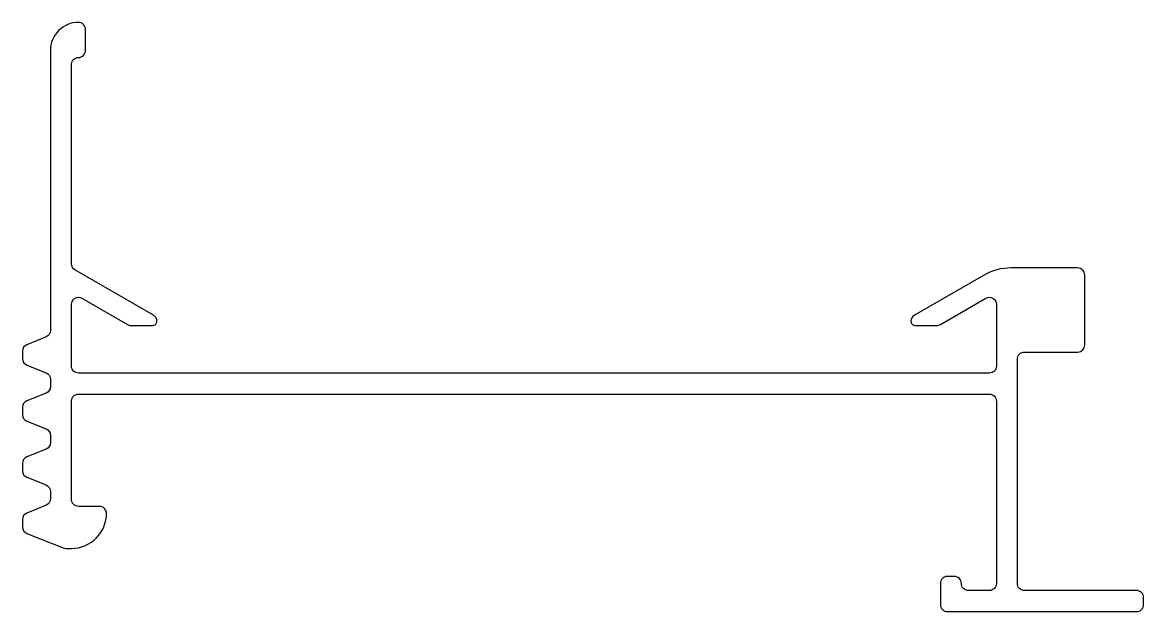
# Model space of a CAD drawing. Extents: x 330.1 to 410.1, y 755.5 to 797.5.
import ezdxf

# ---------------------------------------------------------------- set-up
doc = ezdxf.new("R2010")
doc.units = 0
doc.layers.get('0').update_dxf_attribs({"linetype": 'CONTINUOUS'})

msp = doc.modelspace()

# ---------------------------------------------------------------- linework, layer by layer
at = {"color": 0}
msp.add_lwpolyline([(410.131, 755.982), (410.131, 756.482, 0.414214), (409.631, 756.982), (401.631, 756.982, -0.414214), (401.131, 757.482), (401.131, 773.482, -0.414214), (401.631, 773.982), (405.431, 773.982, 0.414214), (405.931, 774.482), (405.931, 779.482, 0.414214), (405.431, 779.982), (400.7, 779.982, 0.131652), (398.7, 779.446), (393.781, 776.606, 0.267949), (393.531, 776.173), (393.531, 776.172, 0.414214), (393.821, 775.882), (395.393, 775.882, 0.131652), (395.643, 775.949), (398.881, 777.818, -0.57735), (399.631, 777.385), (399.631, 772.982, -0.414214), (399.131, 772.482), (334.131, 772.482, -0.414214), (333.631, 772.982), (333.631, 777.385, -0.57735), (334.381, 777.818), (337.62, 775.949, 0.131652), (337.87, 775.882), (339.441, 775.882, 0.414214), (339.731, 776.172), (339.731, 776.173, 0.267949), (339.481, 776.606), (333.881, 779.839, -0.267949), (333.631, 780.272), (333.631, 794.482, -0.414214), (334.131, 794.982, 0.414214), (334.631, 795.482), (334.631, 796.982, 0.414214), (334.131, 797.482), (334.131, 797.482, 0.414214), (332.131, 795.482), (332.131, 775.52, -0.306685), (331.817, 775.056), (330.446, 774.507, 0.306685), (330.131, 774.043), (330.131, 773.52, 0.306685), (330.446, 773.056), (331.817, 772.507, -0.306685), (332.131, 772.043), (332.131, 771.52, -0.306685), (331.817, 771.056), (330.446, 770.507, 0.306685), (330.131, 770.043), (330.131, 769.52, 0.306685), (330.446, 769.056), (331.817, 768.507, -0.306685), (332.131, 768.043), (332.131, 767.52, -0.306685), (331.817, 767.056), (330.446, 766.507, 0.306685), (330.131, 766.043), (330.131, 765.52, 0.306685), (330.446, 765.056), (331.817, 764.507, -0.306685), (332.131, 764.043), (332.131, 763.52, -0.306685), (331.817, 763.056), (330.446, 762.507, 0.306685), (330.131, 762.043), (330.131, 761.52, 0.306685), (330.446, 761.056), (333.042, 760.017, 0.095408), (333.228, 759.982), (333.631, 759.982, 0.414214), (336.131, 762.482, 0.414214), (335.631, 762.982), (334.131, 762.982, -0.414214), (333.631, 763.482), (333.631, 770.482, -0.414214), (334.131, 770.982), (399.131, 770.982, -0.414214), (399.631, 770.482), (399.631, 757.482, -0.414214), (399.131, 756.982), (397.631, 756.982, -0.414214), (397.131, 757.482, 0.414214), (396.631, 757.982), (396.131, 757.982, 0.414214), (395.631, 757.482), (395.631, 755.982, 0.414214), (396.131, 755.482), (409.631, 755.482, 0.414214)], format="xyb", close=True, dxfattribs=at)

doc.saveas('drawing.dxf')
